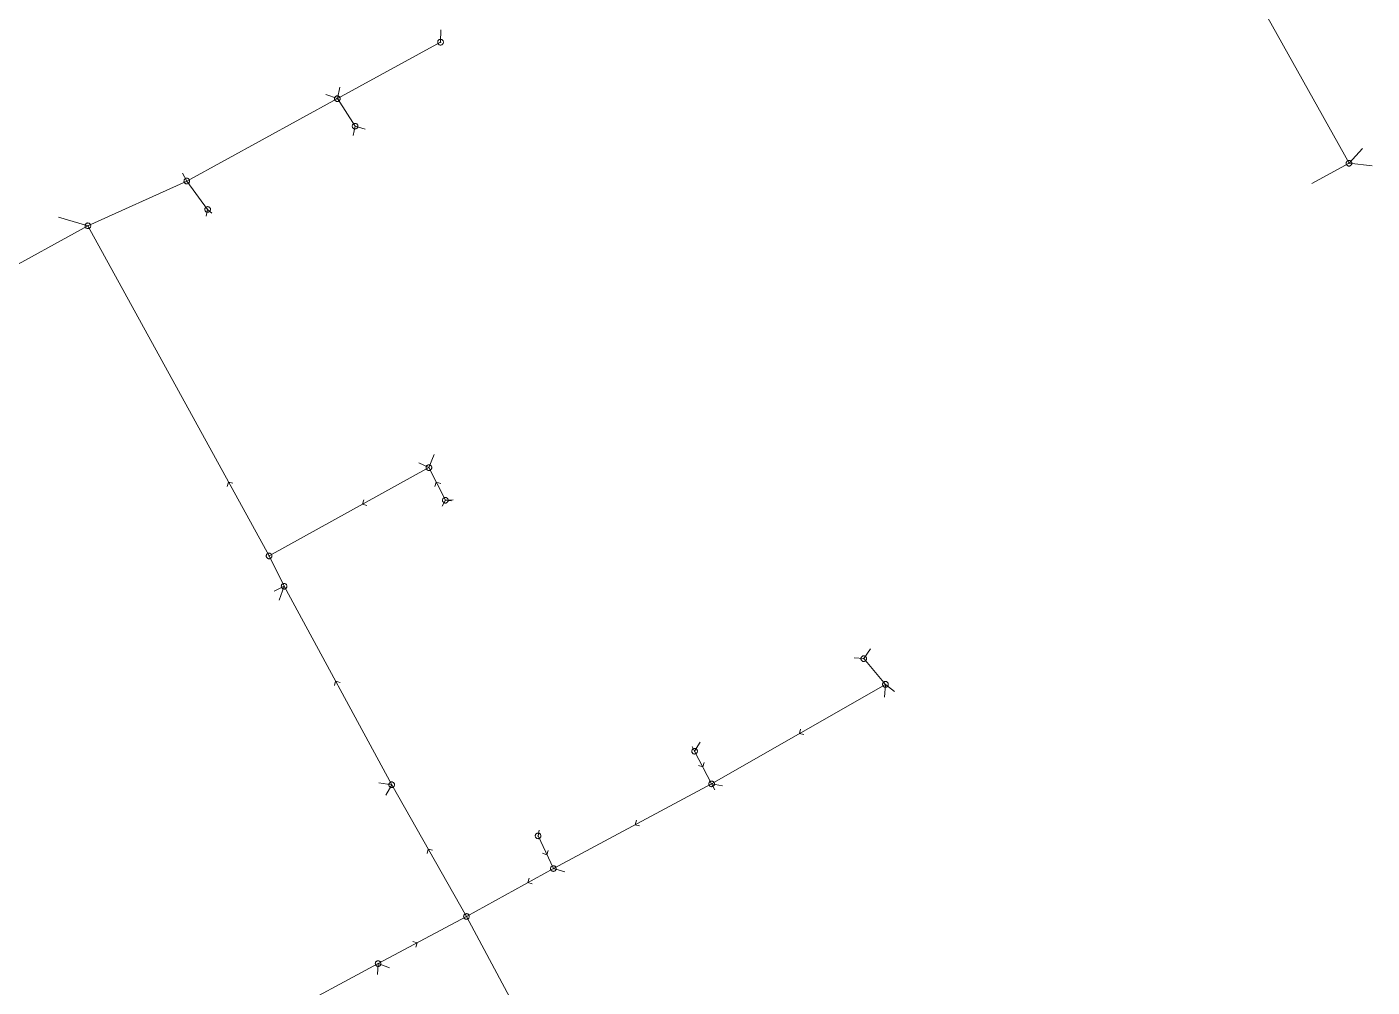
# Model space of a CAD drawing. Header units: metres. Extents: x 25504150 to 25508618, y 6694193 to 6702753.
# Drawn here: x 25505255.2 to 25505474.8, y 6700841 to 6700997.7 of the extents above; entities that cross this region are included whole.
import ezdxf

# ---------------------------------------------------------------- set-up
doc = ezdxf.new("R2010")
doc.units = ezdxf.units.M
for name, pattern in [('Sewer_node', [0]), ('Viemariputket', [0]), ('Viemarivarusteet', [0])]:
    doc.linetypes.add(name, pattern=pattern)
for name, color, linetype, lineweight in [('Sewer_node', 7, 'Sewer_node', 0), ('Viemariputket', 7, 'Viemariputket', 0), ('Viemarivarusteet', 7, 'Viemarivarusteet', 0)]:
    doc.layers.add(name, color=color, linetype=linetype, lineweight=lineweight)

msp = doc.modelspace()

# ---------------------------------------------------------------- linework, layer by layer
at = {"layer": 'Sewer_node', "color": 46, "linetype": 'Continuous', "true_color": 0x7f5f00, "flags": 128}
for points, elevation in [([(25505323.19, 6700995.21), (25505323.18, 6700995.28), (25505323.17, 6700995.36), (25505323.14, 6700995.42), (25505323.1, 6700995.49), (25505323.05, 6700995.54), (25505323, 6700995.59), (25505322.93, 6700995.63), (25505322.87, 6700995.66), (25505322.79, 6700995.67), (25505322.72, 6700995.68), (25505322.65, 6700995.67), (25505322.57, 6700995.66), (25505322.51, 6700995.63), (25505322.44, 6700995.59), (25505322.39, 6700995.54), (25505322.34, 6700995.49), (25505322.3, 6700995.42), (25505322.27, 6700995.36), (25505322.26, 6700995.28), (25505322.25, 6700995.21), (25505322.26, 6700995.14), (25505322.27, 6700995.06), (25505322.3, 6700995), (25505322.34, 6700994.93), (25505322.39, 6700994.88), (25505322.44, 6700994.83), (25505322.51, 6700994.79), (25505322.57, 6700994.76), (25505322.65, 6700994.75), (25505322.72, 6700994.74), (25505322.79, 6700994.75), (25505322.87, 6700994.76), (25505322.93, 6700994.79), (25505323, 6700994.83), (25505323.05, 6700994.88), (25505323.1, 6700994.93), (25505323.14, 6700995), (25505323.17, 6700995.06), (25505323.18, 6700995.14)], 50.34), ([(25505306.33, 6700986), (25505306.32, 6700986.07), (25505306.31, 6700986.14), (25505306.28, 6700986.21), (25505306.24, 6700986.27), (25505306.2, 6700986.33), (25505306.14, 6700986.37), (25505306.08, 6700986.41), (25505306.01, 6700986.44), (25505305.94, 6700986.45), (25505305.87, 6700986.46), (25505305.8, 6700986.45), (25505305.73, 6700986.44), (25505305.66, 6700986.41), (25505305.6, 6700986.37), (25505305.54, 6700986.33), (25505305.5, 6700986.27), (25505305.46, 6700986.21), (25505305.43, 6700986.14), (25505305.42, 6700986.07), (25505305.41, 6700986), (25505305.42, 6700985.93), (25505305.43, 6700985.86), (25505305.46, 6700985.79), (25505305.5, 6700985.73), (25505305.54, 6700985.67), (25505305.6, 6700985.63), (25505305.66, 6700985.59), (25505305.73, 6700985.56), (25505305.8, 6700985.55), (25505305.87, 6700985.54), (25505305.94, 6700985.55), (25505306.01, 6700985.56), (25505306.08, 6700985.59), (25505306.14, 6700985.63), (25505306.2, 6700985.67), (25505306.24, 6700985.73), (25505306.28, 6700985.79), (25505306.31, 6700985.86), (25505306.32, 6700985.93)], 50.49), ([(25505309.22, 6700981.51), (25505309.21, 6700981.58), (25505309.2, 6700981.65), (25505309.17, 6700981.72), (25505309.13, 6700981.78), (25505309.09, 6700981.84), (25505309.03, 6700981.88), (25505308.97, 6700981.92), (25505308.9, 6700981.95), (25505308.83, 6700981.96), (25505308.76, 6700981.97), (25505308.69, 6700981.96), (25505308.62, 6700981.95), (25505308.55, 6700981.92), (25505308.49, 6700981.88), (25505308.43, 6700981.84), (25505308.39, 6700981.78), (25505308.35, 6700981.72), (25505308.32, 6700981.65), (25505308.31, 6700981.58), (25505308.3, 6700981.51), (25505308.31, 6700981.44), (25505308.32, 6700981.37), (25505308.35, 6700981.3), (25505308.39, 6700981.24), (25505308.43, 6700981.18), (25505308.49, 6700981.14), (25505308.55, 6700981.1), (25505308.62, 6700981.07), (25505308.69, 6700981.06), (25505308.76, 6700981.05), (25505308.83, 6700981.06), (25505308.9, 6700981.07), (25505308.97, 6700981.1), (25505309.03, 6700981.14), (25505309.09, 6700981.18), (25505309.13, 6700981.24), (25505309.17, 6700981.3), (25505309.2, 6700981.37), (25505309.21, 6700981.44)], 50.66), ([(25505471.47, 6700975.45), (25505471.46, 6700975.52), (25505471.45, 6700975.59), (25505471.42, 6700975.66), (25505471.38, 6700975.72), (25505471.34, 6700975.78), (25505471.28, 6700975.82), (25505471.22, 6700975.86), (25505471.15, 6700975.89), (25505471.08, 6700975.9), (25505471.01, 6700975.91), (25505470.94, 6700975.9), (25505470.87, 6700975.89), (25505470.8, 6700975.86), (25505470.74, 6700975.82), (25505470.68, 6700975.78), (25505470.64, 6700975.72), (25505470.6, 6700975.66), (25505470.57, 6700975.59), (25505470.56, 6700975.52), (25505470.55, 6700975.45), (25505470.56, 6700975.38), (25505470.57, 6700975.31), (25505470.6, 6700975.24), (25505470.64, 6700975.18), (25505470.68, 6700975.12), (25505470.74, 6700975.08), (25505470.8, 6700975.04), (25505470.87, 6700975.01), (25505470.94, 6700975), (25505471.01, 6700974.99), (25505471.08, 6700975), (25505471.15, 6700975.01), (25505471.22, 6700975.04), (25505471.28, 6700975.08), (25505471.34, 6700975.12), (25505471.38, 6700975.18), (25505471.42, 6700975.24), (25505471.45, 6700975.31), (25505471.46, 6700975.38)], 50.18), ([(25505281.75, 6700972.56), (25505281.74, 6700972.63), (25505281.73, 6700972.7), (25505281.7, 6700972.77), (25505281.66, 6700972.83), (25505281.62, 6700972.89), (25505281.56, 6700972.93), (25505281.5, 6700972.97), (25505281.43, 6700973), (25505281.36, 6700973.01), (25505281.29, 6700973.02), (25505281.22, 6700973.01), (25505281.15, 6700973), (25505281.08, 6700972.97), (25505281.02, 6700972.93), (25505280.96, 6700972.89), (25505280.92, 6700972.83), (25505280.88, 6700972.77), (25505280.85, 6700972.7), (25505280.84, 6700972.63), (25505280.83, 6700972.56), (25505280.84, 6700972.49), (25505280.85, 6700972.42), (25505280.88, 6700972.35), (25505280.92, 6700972.29), (25505280.96, 6700972.23), (25505281.02, 6700972.19), (25505281.08, 6700972.15), (25505281.15, 6700972.12), (25505281.22, 6700972.11), (25505281.29, 6700972.1), (25505281.36, 6700972.11), (25505281.43, 6700972.12), (25505281.5, 6700972.15), (25505281.56, 6700972.19), (25505281.62, 6700972.23), (25505281.66, 6700972.29), (25505281.7, 6700972.35), (25505281.73, 6700972.42), (25505281.74, 6700972.49)], 50.36), ([(25505285.16, 6700967.92), (25505285.15, 6700967.99), (25505285.14, 6700968.06), (25505285.11, 6700968.13), (25505285.07, 6700968.19), (25505285.03, 6700968.25), (25505284.97, 6700968.29), (25505284.91, 6700968.33), (25505284.84, 6700968.36), (25505284.77, 6700968.37), (25505284.7, 6700968.38), (25505284.63, 6700968.37), (25505284.56, 6700968.36), (25505284.49, 6700968.33), (25505284.43, 6700968.29), (25505284.37, 6700968.25), (25505284.33, 6700968.19), (25505284.29, 6700968.13), (25505284.26, 6700968.06), (25505284.25, 6700967.99), (25505284.24, 6700967.92), (25505284.25, 6700967.85), (25505284.26, 6700967.78), (25505284.29, 6700967.71), (25505284.33, 6700967.65), (25505284.37, 6700967.59), (25505284.43, 6700967.55), (25505284.49, 6700967.51), (25505284.56, 6700967.48), (25505284.63, 6700967.47), (25505284.7, 6700967.46), (25505284.77, 6700967.47), (25505284.84, 6700967.48), (25505284.91, 6700967.51), (25505284.97, 6700967.55), (25505285.03, 6700967.59), (25505285.07, 6700967.65), (25505285.11, 6700967.71), (25505285.14, 6700967.78), (25505285.15, 6700967.85)], 50.61), ([(25505265.62, 6700965.25), (25505265.61, 6700965.32), (25505265.6, 6700965.39), (25505265.57, 6700965.46), (25505265.53, 6700965.52), (25505265.49, 6700965.58), (25505265.43, 6700965.62), (25505265.37, 6700965.66), (25505265.3, 6700965.69), (25505265.23, 6700965.7), (25505265.16, 6700965.71), (25505265.09, 6700965.7), (25505265.02, 6700965.69), (25505264.95, 6700965.66), (25505264.89, 6700965.62), (25505264.83, 6700965.58), (25505264.79, 6700965.52), (25505264.75, 6700965.46), (25505264.72, 6700965.39), (25505264.71, 6700965.32), (25505264.7, 6700965.25), (25505264.71, 6700965.18), (25505264.72, 6700965.11), (25505264.75, 6700965.04), (25505264.79, 6700964.98), (25505264.83, 6700964.92), (25505264.89, 6700964.88), (25505264.95, 6700964.84), (25505265.02, 6700964.81), (25505265.09, 6700964.8), (25505265.16, 6700964.79), (25505265.23, 6700964.8), (25505265.3, 6700964.81), (25505265.37, 6700964.84), (25505265.43, 6700964.88), (25505265.49, 6700964.92), (25505265.53, 6700964.98), (25505265.57, 6700965.04), (25505265.6, 6700965.11), (25505265.61, 6700965.18)], 50.2), ([(25505321.28, 6700925.79), (25505321.27, 6700925.86), (25505321.26, 6700925.93), (25505321.23, 6700926), (25505321.19, 6700926.06), (25505321.15, 6700926.12), (25505321.09, 6700926.16), (25505321.03, 6700926.2), (25505320.96, 6700926.23), (25505320.89, 6700926.24), (25505320.82, 6700926.25), (25505320.75, 6700926.24), (25505320.68, 6700926.23), (25505320.61, 6700926.2), (25505320.55, 6700926.16), (25505320.49, 6700926.12), (25505320.45, 6700926.06), (25505320.41, 6700926), (25505320.38, 6700925.93), (25505320.37, 6700925.86), (25505320.36, 6700925.79), (25505320.37, 6700925.72), (25505320.38, 6700925.65), (25505320.41, 6700925.58), (25505320.45, 6700925.52), (25505320.49, 6700925.46), (25505320.55, 6700925.42), (25505320.61, 6700925.38), (25505320.68, 6700925.35), (25505320.75, 6700925.34), (25505320.82, 6700925.33), (25505320.89, 6700925.34), (25505320.96, 6700925.35), (25505321.03, 6700925.38), (25505321.09, 6700925.42), (25505321.15, 6700925.46), (25505321.19, 6700925.52), (25505321.23, 6700925.58), (25505321.26, 6700925.65), (25505321.27, 6700925.72)], 51.41), ([(25505323.96, 6700920.47), (25505323.95, 6700920.54), (25505323.94, 6700920.61), (25505323.91, 6700920.68), (25505323.87, 6700920.74), (25505323.83, 6700920.8), (25505323.77, 6700920.84), (25505323.71, 6700920.88), (25505323.64, 6700920.91), (25505323.57, 6700920.92), (25505323.5, 6700920.93), (25505323.43, 6700920.92), (25505323.36, 6700920.91), (25505323.29, 6700920.88), (25505323.23, 6700920.84), (25505323.17, 6700920.8), (25505323.13, 6700920.74), (25505323.09, 6700920.68), (25505323.06, 6700920.61), (25505323.05, 6700920.54), (25505323.04, 6700920.47), (25505323.05, 6700920.4), (25505323.06, 6700920.33), (25505323.09, 6700920.26), (25505323.13, 6700920.2), (25505323.17, 6700920.14), (25505323.23, 6700920.1), (25505323.29, 6700920.06), (25505323.36, 6700920.03), (25505323.43, 6700920.02), (25505323.5, 6700920.01), (25505323.57, 6700920.02), (25505323.64, 6700920.03), (25505323.71, 6700920.06), (25505323.77, 6700920.1), (25505323.83, 6700920.14), (25505323.87, 6700920.2), (25505323.91, 6700920.26), (25505323.94, 6700920.33), (25505323.95, 6700920.4)], 51.69), ([(25505295.18, 6700911.38), (25505295.17, 6700911.45), (25505295.16, 6700911.52), (25505295.13, 6700911.59), (25505295.09, 6700911.65), (25505295.05, 6700911.71), (25505294.99, 6700911.75), (25505294.93, 6700911.79), (25505294.86, 6700911.82), (25505294.79, 6700911.83), (25505294.72, 6700911.84), (25505294.65, 6700911.83), (25505294.58, 6700911.82), (25505294.51, 6700911.79), (25505294.45, 6700911.75), (25505294.39, 6700911.71), (25505294.35, 6700911.65), (25505294.31, 6700911.59), (25505294.28, 6700911.52), (25505294.27, 6700911.45), (25505294.26, 6700911.38), (25505294.27, 6700911.31), (25505294.28, 6700911.24), (25505294.31, 6700911.17), (25505294.35, 6700911.11), (25505294.39, 6700911.05), (25505294.45, 6700911.01), (25505294.51, 6700910.97), (25505294.58, 6700910.94), (25505294.65, 6700910.93), (25505294.72, 6700910.92), (25505294.79, 6700910.93), (25505294.86, 6700910.94), (25505294.93, 6700910.97), (25505294.99, 6700911.01), (25505295.05, 6700911.05), (25505295.09, 6700911.11), (25505295.13, 6700911.17), (25505295.16, 6700911.24), (25505295.17, 6700911.31)], 51.1), ([(25505297.64, 6700906.43), (25505297.63, 6700906.5), (25505297.62, 6700906.57), (25505297.59, 6700906.64), (25505297.55, 6700906.7), (25505297.51, 6700906.76), (25505297.45, 6700906.8), (25505297.39, 6700906.84), (25505297.32, 6700906.87), (25505297.25, 6700906.88), (25505297.18, 6700906.89), (25505297.11, 6700906.88), (25505297.04, 6700906.87), (25505296.97, 6700906.84), (25505296.91, 6700906.8), (25505296.85, 6700906.76), (25505296.81, 6700906.7), (25505296.77, 6700906.64), (25505296.74, 6700906.57), (25505296.73, 6700906.5), (25505296.72, 6700906.43), (25505296.73, 6700906.36), (25505296.74, 6700906.29), (25505296.77, 6700906.22), (25505296.81, 6700906.16), (25505296.85, 6700906.1), (25505296.91, 6700906.06), (25505296.97, 6700906.02), (25505297.04, 6700905.99), (25505297.11, 6700905.98), (25505297.18, 6700905.97), (25505297.25, 6700905.98), (25505297.32, 6700905.99), (25505297.39, 6700906.02), (25505297.45, 6700906.06), (25505297.51, 6700906.1), (25505297.55, 6700906.16), (25505297.59, 6700906.22), (25505297.62, 6700906.29), (25505297.63, 6700906.36)], 51.14), ([(25505392.26, 6700894.62), (25505392.25, 6700894.69), (25505392.24, 6700894.76), (25505392.21, 6700894.83), (25505392.17, 6700894.89), (25505392.13, 6700894.95), (25505392.07, 6700894.99), (25505392.01, 6700895.03), (25505391.94, 6700895.06), (25505391.87, 6700895.07), (25505391.8, 6700895.08), (25505391.73, 6700895.07), (25505391.66, 6700895.06), (25505391.59, 6700895.03), (25505391.53, 6700894.99), (25505391.47, 6700894.95), (25505391.43, 6700894.89), (25505391.39, 6700894.83), (25505391.36, 6700894.76), (25505391.35, 6700894.69), (25505391.34, 6700894.62), (25505391.35, 6700894.55), (25505391.36, 6700894.48), (25505391.39, 6700894.41), (25505391.43, 6700894.35), (25505391.47, 6700894.29), (25505391.53, 6700894.25), (25505391.59, 6700894.21), (25505391.66, 6700894.18), (25505391.73, 6700894.17), (25505391.8, 6700894.16), (25505391.87, 6700894.17), (25505391.94, 6700894.18), (25505392.01, 6700894.21), (25505392.07, 6700894.25), (25505392.13, 6700894.29), (25505392.17, 6700894.35), (25505392.21, 6700894.41), (25505392.24, 6700894.48), (25505392.25, 6700894.55)], 52.37), ([(25505395.81, 6700890.42), (25505395.8, 6700890.49), (25505395.79, 6700890.57), (25505395.76, 6700890.63), (25505395.72, 6700890.7), (25505395.67, 6700890.75), (25505395.62, 6700890.8), (25505395.55, 6700890.84), (25505395.49, 6700890.87), (25505395.41, 6700890.88), (25505395.34, 6700890.89), (25505395.27, 6700890.88), (25505395.19, 6700890.87), (25505395.13, 6700890.84), (25505395.06, 6700890.8), (25505395.01, 6700890.75), (25505394.96, 6700890.7), (25505394.92, 6700890.63), (25505394.89, 6700890.57), (25505394.88, 6700890.49), (25505394.87, 6700890.42), (25505394.88, 6700890.35), (25505394.89, 6700890.27), (25505394.92, 6700890.21), (25505394.96, 6700890.14), (25505395.01, 6700890.09), (25505395.06, 6700890.04), (25505395.13, 6700890), (25505395.19, 6700889.97), (25505395.27, 6700889.96), (25505395.34, 6700889.95), (25505395.41, 6700889.96), (25505395.49, 6700889.97), (25505395.55, 6700890), (25505395.62, 6700890.04), (25505395.67, 6700890.09), (25505395.72, 6700890.14), (25505395.76, 6700890.21), (25505395.79, 6700890.27), (25505395.8, 6700890.35)], 52.21), ([(25505364.65, 6700879.52), (25505364.64, 6700879.59), (25505364.63, 6700879.66), (25505364.6, 6700879.73), (25505364.56, 6700879.79), (25505364.52, 6700879.85), (25505364.46, 6700879.89), (25505364.4, 6700879.93), (25505364.33, 6700879.96), (25505364.26, 6700879.97), (25505364.19, 6700879.98), (25505364.12, 6700879.97), (25505364.05, 6700879.96), (25505363.98, 6700879.93), (25505363.92, 6700879.89), (25505363.86, 6700879.85), (25505363.82, 6700879.79), (25505363.78, 6700879.73), (25505363.75, 6700879.66), (25505363.74, 6700879.59), (25505363.73, 6700879.52), (25505363.74, 6700879.45), (25505363.75, 6700879.38), (25505363.78, 6700879.31), (25505363.82, 6700879.25), (25505363.86, 6700879.19), (25505363.92, 6700879.15), (25505363.98, 6700879.11), (25505364.05, 6700879.08), (25505364.12, 6700879.07), (25505364.19, 6700879.06), (25505364.26, 6700879.07), (25505364.33, 6700879.08), (25505364.4, 6700879.11), (25505364.46, 6700879.15), (25505364.52, 6700879.19), (25505364.56, 6700879.25), (25505364.6, 6700879.31), (25505364.63, 6700879.38), (25505364.64, 6700879.45)], 52.17), ([(25505315.2, 6700874.05), (25505315.19, 6700874.12), (25505315.18, 6700874.19), (25505315.15, 6700874.26), (25505315.11, 6700874.32), (25505315.07, 6700874.38), (25505315.01, 6700874.42), (25505314.95, 6700874.46), (25505314.88, 6700874.49), (25505314.81, 6700874.5), (25505314.74, 6700874.51), (25505314.67, 6700874.5), (25505314.6, 6700874.49), (25505314.53, 6700874.46), (25505314.47, 6700874.42), (25505314.41, 6700874.38), (25505314.37, 6700874.32), (25505314.33, 6700874.26), (25505314.3, 6700874.19), (25505314.29, 6700874.12), (25505314.28, 6700874.05), (25505314.29, 6700873.98), (25505314.3, 6700873.91), (25505314.33, 6700873.84), (25505314.37, 6700873.78), (25505314.41, 6700873.72), (25505314.47, 6700873.68), (25505314.53, 6700873.64), (25505314.6, 6700873.61), (25505314.67, 6700873.6), (25505314.74, 6700873.59), (25505314.81, 6700873.6), (25505314.88, 6700873.61), (25505314.95, 6700873.64), (25505315.01, 6700873.68), (25505315.07, 6700873.72), (25505315.11, 6700873.78), (25505315.15, 6700873.84), (25505315.18, 6700873.91), (25505315.19, 6700873.98)], 51.83), ([(25505367.43, 6700874.19), (25505367.42, 6700874.26), (25505367.41, 6700874.33), (25505367.38, 6700874.4), (25505367.34, 6700874.46), (25505367.3, 6700874.52), (25505367.24, 6700874.56), (25505367.18, 6700874.6), (25505367.11, 6700874.63), (25505367.04, 6700874.64), (25505366.97, 6700874.65), (25505366.9, 6700874.64), (25505366.83, 6700874.63), (25505366.76, 6700874.6), (25505366.7, 6700874.56), (25505366.64, 6700874.52), (25505366.6, 6700874.46), (25505366.56, 6700874.4), (25505366.53, 6700874.33), (25505366.52, 6700874.26), (25505366.51, 6700874.19), (25505366.52, 6700874.12), (25505366.53, 6700874.05), (25505366.56, 6700873.98), (25505366.6, 6700873.92), (25505366.64, 6700873.86), (25505366.7, 6700873.82), (25505366.76, 6700873.78), (25505366.83, 6700873.75), (25505366.9, 6700873.74), (25505366.97, 6700873.73), (25505367.04, 6700873.74), (25505367.11, 6700873.75), (25505367.18, 6700873.78), (25505367.24, 6700873.82), (25505367.3, 6700873.86), (25505367.34, 6700873.92), (25505367.38, 6700873.98), (25505367.41, 6700874.05), (25505367.42, 6700874.12)], 51.96), ([(25505339.09, 6700865.7), (25505339.08, 6700865.77), (25505339.07, 6700865.84), (25505339.04, 6700865.91), (25505339, 6700865.97), (25505338.96, 6700866.03), (25505338.9, 6700866.07), (25505338.84, 6700866.11), (25505338.77, 6700866.14), (25505338.7, 6700866.15), (25505338.63, 6700866.16), (25505338.56, 6700866.15), (25505338.49, 6700866.14), (25505338.42, 6700866.11), (25505338.36, 6700866.07), (25505338.3, 6700866.03), (25505338.26, 6700865.97), (25505338.22, 6700865.91), (25505338.19, 6700865.84), (25505338.18, 6700865.77), (25505338.17, 6700865.7), (25505338.18, 6700865.63), (25505338.19, 6700865.56), (25505338.22, 6700865.49), (25505338.26, 6700865.43), (25505338.3, 6700865.37), (25505338.36, 6700865.33), (25505338.42, 6700865.29), (25505338.49, 6700865.26), (25505338.56, 6700865.25), (25505338.63, 6700865.24), (25505338.7, 6700865.25), (25505338.77, 6700865.26), (25505338.84, 6700865.29), (25505338.9, 6700865.33), (25505338.96, 6700865.37), (25505339, 6700865.43), (25505339.04, 6700865.49), (25505339.07, 6700865.56), (25505339.08, 6700865.63)], 51.86), ([(25505341.59, 6700860.37), (25505341.58, 6700860.44), (25505341.57, 6700860.51), (25505341.54, 6700860.58), (25505341.5, 6700860.64), (25505341.46, 6700860.7), (25505341.4, 6700860.74), (25505341.34, 6700860.78), (25505341.27, 6700860.81), (25505341.2, 6700860.82), (25505341.13, 6700860.83), (25505341.06, 6700860.82), (25505340.99, 6700860.81), (25505340.92, 6700860.78), (25505340.86, 6700860.74), (25505340.8, 6700860.7), (25505340.76, 6700860.64), (25505340.72, 6700860.58), (25505340.69, 6700860.51), (25505340.68, 6700860.44), (25505340.67, 6700860.37), (25505340.68, 6700860.3), (25505340.69, 6700860.23), (25505340.72, 6700860.16), (25505340.76, 6700860.1), (25505340.8, 6700860.04), (25505340.86, 6700860), (25505340.92, 6700859.96), (25505340.99, 6700859.93), (25505341.06, 6700859.92), (25505341.13, 6700859.91), (25505341.2, 6700859.92), (25505341.27, 6700859.93), (25505341.34, 6700859.96), (25505341.4, 6700860), (25505341.46, 6700860.04), (25505341.5, 6700860.1), (25505341.54, 6700860.16), (25505341.57, 6700860.23), (25505341.58, 6700860.3)], 51.75), ([(25505327.41, 6700852.56), (25505327.4, 6700852.63), (25505327.39, 6700852.7), (25505327.36, 6700852.77), (25505327.32, 6700852.83), (25505327.28, 6700852.89), (25505327.22, 6700852.93), (25505327.16, 6700852.97), (25505327.09, 6700853), (25505327.02, 6700853.01), (25505326.95, 6700853.02), (25505326.88, 6700853.01), (25505326.81, 6700853), (25505326.74, 6700852.97), (25505326.68, 6700852.93), (25505326.62, 6700852.89), (25505326.58, 6700852.83), (25505326.54, 6700852.77), (25505326.51, 6700852.7), (25505326.5, 6700852.63), (25505326.49, 6700852.56), (25505326.5, 6700852.49), (25505326.51, 6700852.42), (25505326.54, 6700852.35), (25505326.58, 6700852.29), (25505326.62, 6700852.23), (25505326.68, 6700852.19), (25505326.74, 6700852.15), (25505326.81, 6700852.12), (25505326.88, 6700852.11), (25505326.95, 6700852.1), (25505327.02, 6700852.11), (25505327.09, 6700852.12), (25505327.16, 6700852.15), (25505327.22, 6700852.19), (25505327.28, 6700852.23), (25505327.32, 6700852.29), (25505327.36, 6700852.35), (25505327.39, 6700852.42), (25505327.4, 6700852.49)], 51.6), ([(25505312.99, 6700844.86), (25505312.98, 6700844.93), (25505312.97, 6700845), (25505312.94, 6700845.07), (25505312.9, 6700845.13), (25505312.86, 6700845.19), (25505312.8, 6700845.23), (25505312.74, 6700845.27), (25505312.67, 6700845.3), (25505312.6, 6700845.31), (25505312.53, 6700845.32), (25505312.46, 6700845.31), (25505312.39, 6700845.3), (25505312.32, 6700845.27), (25505312.26, 6700845.23), (25505312.2, 6700845.19), (25505312.16, 6700845.13), (25505312.12, 6700845.07), (25505312.09, 6700845), (25505312.08, 6700844.93), (25505312.07, 6700844.86), (25505312.08, 6700844.79), (25505312.09, 6700844.72), (25505312.12, 6700844.65), (25505312.16, 6700844.59), (25505312.2, 6700844.53), (25505312.26, 6700844.49), (25505312.32, 6700844.45), (25505312.39, 6700844.42), (25505312.46, 6700844.41), (25505312.53, 6700844.4), (25505312.6, 6700844.41), (25505312.67, 6700844.42), (25505312.74, 6700844.45), (25505312.8, 6700844.49), (25505312.86, 6700844.53), (25505312.9, 6700844.59), (25505312.94, 6700844.65), (25505312.97, 6700844.72), (25505312.98, 6700844.79)], 51.8)]:
    msp.add_lwpolyline(points, close=True, dxfattribs=dict(at, elevation=elevation))
for points in [[(25505288.83, 6700923.25), (25505288.1, 6700923.44), (25505287.9, 6700922.72)], [(25505322.74, 6700923.19), (25505322.02, 6700923.4), (25505321.8, 6700922.7)], [(25505310.17, 6700920.53), (25505309.98, 6700919.81), (25505310.7, 6700919.61)], [(25505306.31, 6700890.74), (25505305.59, 6700890.94), (25505305.38, 6700890.22)], [(25505381.49, 6700883.13), (25505381.32, 6700882.4), (25505382.03, 6700882.22)], [(25505364.8, 6700877.16), (25505365.53, 6700876.96), (25505365.74, 6700877.67)], [(25505354.69, 6700868.24), (25505354.49, 6700867.52), (25505355.2, 6700867.32)], [(25505321.43, 6700863.38), (25505320.7, 6700863.56), (25505320.51, 6700862.84)], [(25505339.36, 6700862.86), (25505340.07, 6700862.62), (25505340.31, 6700863.32)], [(25505337.16, 6700858.81), (25505336.97, 6700858.08), (25505337.68, 6700857.89)], [(25505318.68, 6700847.53), (25505318.88, 6700848.25), (25505318.17, 6700848.46)]]:
    msp.add_lwpolyline(points, dxfattribs=at)
at = {"layer": 'Viemariputket', "color": 1, "linetype": 'Continuous', "lineweight": 15}
for p, q in [((25505448.87, 6701015.08, 47.37), (25505471.01, 6700975.45, 48.3)), ((25505322.72, 6700995.21, 48.97), (25505322.75, 6700997.22, 50.61)), ((25505305.87, 6700986, 48.77), (25505322.72, 6700995.21, 48.97)), ((25505305.87, 6700986), (25505306.28, 6700987.9)), ((25505281.29, 6700972.56, 48.48), (25505305.87, 6700986, 48.62)), ((25505305.87, 6700986, 48.71), (25505303.97, 6700986.7)), ((25505305.87, 6700986, 48.59), (25505308.76, 6700981.51, 48.74)), ((25505308.76, 6700981.51), (25505308.47, 6700979.98)), ((25505308.76, 6700981.51), (25505310.42, 6700981.04)), ((25505471.01, 6700975.45), (25505473.21, 6700977.88)), ((25505471.01, 6700975.45), (25505464.96, 6700972.14)), ((25505471.01, 6700975.45), (25505474.78, 6700975.02)), ((25505265.16, 6700965.25, 48.41), (25505281.29, 6700972.56, 48.46)), ((25505281.29, 6700972.56), (25505280.59, 6700973.84)), ((25505281.29, 6700972.56), (25505284.7, 6700967.92)), ((25505284.7, 6700967.92), (25505284.45, 6700966.83)), ((25505284.7, 6700967.92), (25505285.38, 6700967.34)), ((25505265.16, 6700965.25), (25505260.35, 6700966.66)), ((25505238.34, 6700950.53, 48.17), (25505265.16, 6700965.25, 48.41)), ((25505265.16, 6700965.25, 48.41), (25505294.72, 6700911.38, 48.98)), ((25505320.82, 6700925.79), (25505319.15, 6700926.55)), ((25505320.82, 6700925.79), (25505321.7, 6700927.95)), ((25505320.82, 6700925.79, 49.43), (25505294.72, 6700911.38, 49.11)), ((25505320.82, 6700925.79), (25505323.5, 6700920.47)), ((25505323.5, 6700920.47), (25505323, 6700919.53)), ((25505323.5, 6700920.47), (25505324.79, 6700920.52)), ((25505323.5, 6700920.47), (25505324.52, 6700920.37)), ((25505294.72, 6700911.38, 48.99), (25505297.18, 6700906.43, 49.04)), ((25505297.18, 6700906.43, 49.34), (25505295.55, 6700905.63)), ((25505297.18, 6700906.43, 49.18), (25505296.37, 6700904.14)), ((25505297.18, 6700906.43, 49.04), (25505314.74, 6700874.05, 49.61)), ((25505391.8, 6700894.62), (25505392.88, 6700896.22)), ((25505391.8, 6700894.62), (25505390.21, 6700894.76)), ((25505395.34, 6700890.42), (25505391.8, 6700894.62)), ((25505366.97, 6700874.19, 49.92), (25505395.34, 6700890.42, 50.21)), ((25505395.34, 6700890.42), (25505395.18, 6700888.36)), ((25505395.34, 6700890.42), (25505396.83, 6700889.27)), ((25505364.19, 6700879.52), (25505363.77, 6700880.29)), ((25505364.19, 6700879.52), (25505365.09, 6700881.01)), ((25505366.97, 6700874.19, 50.02), (25505364.19, 6700879.52, 50.07)), ((25505314.74, 6700874.05, 49.8), (25505312.67, 6700874.35, 49.83)), ((25505314.74, 6700874.05, 49.84), (25505313.78, 6700872.32, 49.84)), ((25505314.74, 6700874.05, 49.66), (25505326.95, 6700852.56, 49.3)), ((25505341.13, 6700860.37, 49.79), (25505366.97, 6700874.19, 49.91)), ((25505366.97, 6700874.19, 50.07), (25505367.5, 6700873.22, 50.13)), ((25505366.97, 6700874.19, 50.11), (25505368.72, 6700873.88, 50.16)), ((25505338.63, 6700865.7), (25505338.79, 6700866.62)), ((25505341.13, 6700860.37), (25505338.63, 6700865.7)), ((25505326.95, 6700852.56), (25505341.13, 6700860.37)), ((25505341.13, 6700860.37), (25505343.03, 6700859.82)), ((25505326.95, 6700852.56, 49.58), (25505312.53, 6700844.86, 49.75)), ((25505326.95, 6700852.56, 49.31), (25505354.83, 6700800.63, 49.71)), ((25505312.53, 6700844.86, 49.85), (25505288.48, 6700831.94, 51.11)), ((25505312.53, 6700844.86), (25505312.41, 6700843.07)), ((25505312.53, 6700844.86), (25505314.4, 6700844.16))]:
    msp.add_line(p, q, dxfattribs=at)
at = {"layer": 'Viemarivarusteet', "color": 1}
for p in [(25505322.72, 6700995.21, 50.34), (25505305.87, 6700986, 50.49), (25505308.76, 6700981.51, 50.66), (25505471.01, 6700975.45, 50.18), (25505281.29, 6700972.56, 50.36), (25505284.7, 6700967.92, 50.61), (25505265.16, 6700965.25, 50.2), (25505320.82, 6700925.79, 51.41), (25505323.5, 6700920.47, 51.69), (25505294.72, 6700911.38, 51.1), (25505297.18, 6700906.43, 51.14), (25505391.8, 6700894.62, 52.37), (25505395.34, 6700890.42, 52.21), (25505364.19, 6700879.52, 52.17), (25505314.74, 6700874.05, 51.83), (25505366.97, 6700874.19, 51.96), (25505338.63, 6700865.7, 51.86), (25505341.13, 6700860.37, 51.75), (25505326.95, 6700852.56, 51.6), (25505312.53, 6700844.86, 51.8)]:
    msp.add_point(p, dxfattribs=at)

doc.saveas('drawing.dxf')
